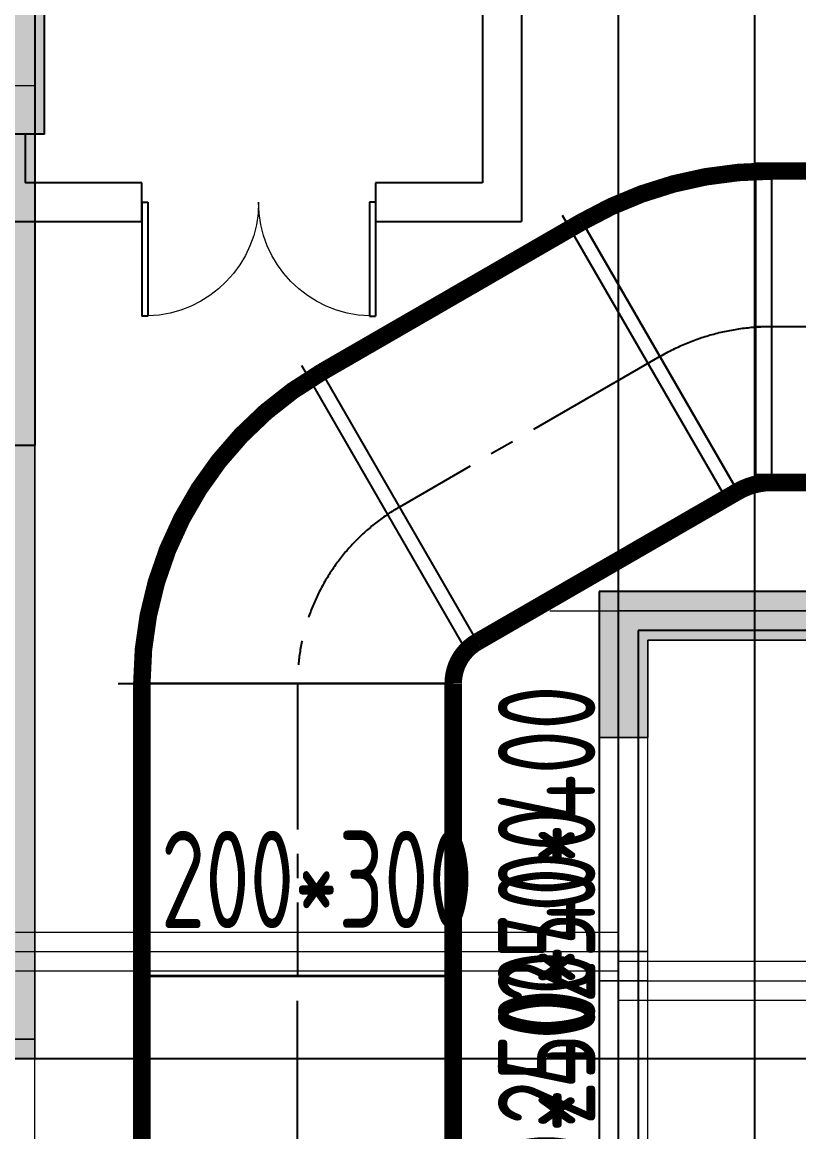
# Model space of a CAD drawing. Extents: x 369444 to 684549, y -549309 to 575337.
# Drawn here: x 439310 to 443300, y 454880 to 460582 of the extents above; entities that cross this region are included whole.
import ezdxf

# ---------------------------------------------------------------- set-up
doc = ezdxf.new("R2010")
doc.units = 0
doc.header["$LTSCALE"] = 1000
doc.header["$MEASUREMENT"] = 0
doc.linetypes.add('CENTER2', pattern=[1.125, 0.75, -0.125, 0.125, -0.125])
doc.linetypes.add('DOTE', pattern=[2.42, 2, -0.2, 0.02, -0.2])
for name, color, linetype, lineweight, true_color in [('-1-0-1', 7, 'Continuous', 0, 0xc0c0c0), ('-1-1-2', 7, 'Continuous', 0, 0xc0c0c0), ('-2-0-1', 1, 'Continuous', 0, 0xff0000), ('-2-1-2', 9, 'Continuous', 0, 0x808080), ('1-6-1', 7, 'Continuous', 0, 0x55ff55), ('1-6-2', 7, 'Continuous', 0, 0x55ff55), ('12-6-1', 4, 'Continuous', 0, 0x00ffff), ('12-6-2', 4, 'Continuous', 0, 0x00ffff), ('12-6-5', 4, 'Continuous', 0, 0x00ffff)]:
    doc.layers.add(name, color=color, linetype=linetype, lineweight=lineweight, true_color=true_color)
for name, color, linetype in [('DOTE', 1, 'Continuous'), ('DUCT-排烟中心线', 5, 'CENTER2'), ('DUCT-排烟法兰', 4, 'Continuous'), ('DUCT-排烟管', 2, 'Continuous'), ('DUCT-排烟管端线', 4, 'Continuous'), ('PUB_HATCH', 8, 'Continuous'), ('WALL', 9, 'Continuous'), ('WINDOW', 4, 'Continuous'), ('风管标注', 3, 'Continuous')]:
    doc.layers.add(name, color=color, linetype=linetype)
doc.layers.add('DOTE2', color=122, linetype='DOTE', lineweight=9)
doc.styles.add('yjkcad', font='yjkeng.shx', dxfattribs={"width": 0.7, "height": 250, "bigfont": 'yjkchn.shx'})

# ---------------------------------------------------------------- blocks, each defined once
blk = doc.blocks.new('$DorLib2D$00000002')
for p, q in [((-0.5, 0), (-0.5, 0.4875)), ((-0.475, 0.4875), (-0.5, 0.4875)), ((-0.475, 0), (-0.475, 0.4875)), ((0.475, 0), (0.475, 0.4875)), ((0.475, 0.4875), (0.5, 0.4875)), ((0.5, 0), (0.5, 0.4875)), ((-0.5, 0), (-0.475, 0)), ((0.5, 0), (0.475, 0))]:
    blk.add_line(p, q)
at = {"lineweight": 13}
for centre, start, end in [((-0.4875, 0), 0, 88.5307), ((0.4875, 0), 91.4693, 180)]:
    blk.add_arc(centre, 0.4875, start, end, dxfattribs=at)
blk = doc.blocks.new('N-风管')
at = {"layer": 'DUCT-排烟中心线', "color": 0}
for p, q in [((38489280718.52787, 3905553490.371887), (38489279034.691628, 3905553490.371887)), ((38489279115.954102, 3905553490.271887), (38489279115.854103, 3905553490.271887)), ((38489278542.47963, 3905553336.556275), (38489277204.14061, 3905552563.865882)), ((38489278542.739433, 3905553336.706275), (38489278542.652832, 3905553336.656275)), ((38489277203.967407, 3905552563.765882), (38489277203.880814, 3905552563.715882)), ((38489276680.666138, 3905551657.481494), (38489276680.666138, 3905551657.381495)), ((38489276680.666138, 3905551657.181495), (38489276680.666138, 3905550153.32561)), ((38489276680.666138, 3905536902.568455), (38489276680.666138, 3905550155))]:
    blk.add_line(p, q, dxfattribs=at)
for centre, radius, start, end in [((38489279115.854103, 3905552344.042557), 1146.229331, 90, 120.000000215), ((38489277727.095467, 3905551657.481498), 1046.429329, 119.999999754, 180.000000183)]:
    blk.add_arc(centre, radius, start, end, dxfattribs=at)
at = {"layer": 'DUCT-排烟法兰', "color": 0}
for p, q in [((38489279034.591629, 3905552650.371887), (38489279034.591629, 3905554330.371887)), ((38489278041.099403, 3905554064.165093), (38489278881.108124, 3905552609.247457)), ((38489277542.595901, 3905551836.457064), (38489276702.587173, 3905553291.3747)), ((38489275759.203667, 3905551657.381495), (38489277439.203667, 3905551657.381495)), ((38489275840.666138, 3905550155.1), (38489277520.666138, 3905550155.1))]:
    blk.add_line(p, q, dxfattribs=at)
at = {"layer": 'DUCT-排烟管', "color": 0, "const_width": 90}
for points in [[(38489279115.854103, 3905554290.271887, 0.1316524988), (38489278142.739433, 3905554029.526599)], [(38489276803.880814, 3905553256.536205, 0.267949191), (38489275880.666138, 3905551657.481494)], [(38489279115.854103, 3905552690.271887, 0.1316524977), (38489278942.739433, 3905552643.885952)], [(38489277603.880814, 3905551870.895559, 0.2679491724), (38489277480.666138, 3905551657.481494)]]:
    blk.add_lwpolyline(points, format="xyb", dxfattribs=at)
for points in [[(38489280718.52787, 3905554290.371887), (38489279034.691628, 3905554290.371887)], [(38489279115.954102, 3905554290.271887), (38489279115.854103, 3905554290.271887)], [(38489278142.47963, 3905554029.376598), (38489276804.14061, 3905553256.686205)], [(38489278142.739433, 3905554029.526598), (38489278142.652832, 3905554029.476598)], [(38489276803.967407, 3905553256.586205), (38489276803.880814, 3905553256.536205)], [(38489277604.14061, 3905551871.045559), (38489278942.47963, 3905552643.735952)], [(38489278942.652832, 3905552643.835952), (38489278942.739433, 3905552643.885952)], [(38489279034.691628, 3905552690.371887), (38489280718.52787, 3905552690.371887)], [(38489279115.854103, 3905552690.271887), (38489279115.954102, 3905552690.271887)], [(38489277603.880814, 3905551870.895559), (38489277603.967407, 3905551870.94556)], [(38489275880.666138, 3905551657.481494), (38489275880.666138, 3905551657.381495)], [(38489275880.666138, 3905551657.181495), (38489275880.666138, 3905550153.32561)], [(38489277480.666138, 3905551657.381495), (38489277480.666138, 3905551657.481494)], [(38489277480.666138, 3905550153.32561), (38489277480.666138, 3905551657.181495)], [(38489275880.666138, 3905550155), (38489275880.666138, 3905536902.568455)], [(38489277480.666138, 3905536902.568455), (38489277480.666138, 3905550155)]]:
    blk.add_lwpolyline(points, dxfattribs=at)
at = {"layer": 'DUCT-排烟管端线', "color": 0}
for p, q in [((38489279034.691628, 3905554290.371887), (38489279034.691628, 3905552690.371887)), ((38489279115.954102, 3905554290.271887), (38489279115.954102, 3905552690.271887)), ((38489278942.47963, 3905552643.735952), (38489278142.47963, 3905554029.376598)), ((38489278142.652832, 3905554029.476598), (38489278942.652832, 3905552643.835952)), ((38489276803.967407, 3905553256.586205), (38489277603.967407, 3905551870.94556)), ((38489276804.14061, 3905553256.686205), (38489277604.14061, 3905551871.045559)), ((38489275880.666138, 3905551657.381495), (38489277480.666138, 3905551657.381495)), ((38489277480.666138, 3905551657.181495), (38489275880.666138, 3905551657.181495)), ((38489277480.666138, 3905550155), (38489275880.666138, 3905550155)), ((38489275880.666138, 3905550153.32561), (38489277480.666138, 3905550153.32561))]:
    blk.add_line(p, q, dxfattribs=at)

msp = doc.modelspace()

# ---------------------------------------------------------------- hatches: boundary and pattern name
at = {"layer": 'PUB_HATCH'}
h = msp.add_hatch(color=256, dxfattribs=at)
h.dxf.hatch_style = 1
h.paths.add_polyline_path([(433674.5, 461707), (433674.5, 462107), (434074.5, 462107), (434074.5, 461707)], flags=17)
h.paths.add_polyline_path([(405174.5, 461707), (405174.5, 462107), (404774.5, 462107), (404774.5, 461707)], flags=17)
h.paths.add_polyline_path([(419974.5, 457857), (420074.5, 457857), (420074.5, 458357), (419574.5, 458357), (419574.5, 457857), (419724.5, 457857)], flags=17)
h.paths.add_polyline_path([(420174.5, 458357), (419574.5, 458357), (419574.5, 455257), (419974.5, 455257), (419974.5, 455457), (419824.5, 455457), (419824.5, 458107), (420174.5, 458107)])
h.paths.add_polyline_path([(399474.5, 455257), (399474.5, 460257), (400224.5, 460257), (400224.5, 460007), (399724.5, 460007), (399724.5, 455257)])
h.paths.add_polyline_path([(409249.5, 456957), (409249.5, 460257), (409499.5, 460257), (409499.5, 456957)])
h.paths.add_polyline_path([(393024.5, 457657), (393024.5, 452107), (393524.5, 452107), (393524.5, 451857), (392774.5, 451857), (392774.5, 457657)])
h.paths.add_polyline_path([(396324.5, 451857), (395424.5, 451857), (395424.5, 452107), (396324.5, 452107), (396324.5, 454357), (396574.5, 454357), (396574.5, 452107), (397124.5, 452107), (397124.5, 451857)])
h.paths.add_polyline_path([(402924.5, 453557), (402924.5, 451107), (403824.5, 451107), (403824.5, 450857), (402674.5, 450857), (402674.5, 453557)])
h.paths.add_polyline_path([(405624.5, 459557), (405624.5, 460257), (407674.5, 460257), (407674.5, 460007), (405874.5, 460007), (405874.5, 459557)])
h.paths.add_polyline_path([(416074.5, 453557), (416074.5, 450857), (414924.5, 450857), (414924.5, 451107), (415824.5, 451107), (415824.5, 453557)])
h.paths.add_polyline_path([(413574.5, 458107), (413074.5, 458107), (413074.5, 455457), (413274.5, 455457), (413274.5, 455257), (412824.5, 455257), (412824.5, 458357), (413574.5, 458357)])
h.paths.add_polyline_path([(419274.5, 453557), (419274.5, 450857), (418624.5, 450857), (418624.5, 451107), (419024.5, 451107), (419024.5, 453557)])
h.paths.add_polyline_path([(406974.5, 461656.8), (406974.5, 462557), (410374.5, 462557), (410374.5, 461656.8), (410174.5, 461656.8), (410174.5, 462357), (407174.5, 462357), (407174.5, 461656.7)], flags=17)
h.paths.add_polyline_path([(405274.5, 455457), (405674.5, 455457), (405674.5, 458107), (405174.5, 458107), (405174.5, 458357), (405874.5, 458357), (405874.5, 455257), (405274.5, 455257)])
h.paths.add_polyline_path([(399724.5, 451107), (400124.5, 451107), (400124.5, 450857), (399474.5, 450857), (399474.5, 451857), (398924.5, 451857), (398924.5, 452107), (399474.5, 452107), (399474.5, 453757), (399724.5, 453757), (399724.5, 452107)])
h.paths.add_polyline_path([(405924.5, 451107), (406124.5, 451107), (406124.5, 450857), (405924.5, 450857), (405524.5, 450857), (405524.5, 451107), (405674.5, 451107), (405674.5, 453557), (405924.5, 453557)])
h.paths.add_polyline_path([(418674.5, 458357), (419274.5, 458357), (419274.5, 455257), (418874.5, 455257), (418874.5, 455457), (419024.5, 455457), (419024.5, 458107), (418674.5, 458107)])
h.paths.add_polyline_path([(396324.5, 456907), (396324.5, 457407), (394524.5, 457407), (394524.5, 457657), (396574.5, 457657), (396574.5, 456907)])
h.paths.add_polyline_path([(401924.5, 458107), (401374.5, 458107), (401374.5, 456307), (401124.5, 456307), (401124.5, 458357), (401924.5, 458357)])
h.paths.add_polyline_path([(410174.5, 464207), (410174.5, 464757), (407974.5, 464757), (407974.5, 464207), (407774.5, 464207), (407774.5, 464957), (410374.5, 464957), (410374.5, 464207)], flags=17)
h.paths.add_polyline_path([(413074.5, 451107), (413224.5, 451107), (413224.5, 450857), (412824.5, 450857), (412624.5, 450857), (412624.5, 451107), (412824.5, 451107), (412824.5, 453557), (413074.5, 453557)])
h.paths.add_polyline_path([(439124.5, 455257), (439124.5, 460007), (438624.5, 460007), (438624.5, 460257), (439374.5, 460257), (439374.5, 455257)])
h.paths.add_polyline_path([(429349.5, 456957), (429349.5, 460257), (429599.5, 460257), (429599.5, 456957)])
h.paths.add_polyline_path([(446074.5, 457657), (446074.5, 451857), (445324.5, 451857), (445324.5, 452107), (445824.5, 452107), (445824.5, 457657)])
h.paths.add_polyline_path([(441724.5, 451857), (441724.5, 452107), (442274.5, 452107), (442274.5, 454357), (442524.5, 454357), (442524.5, 452107), (443424.5, 452107), (443424.5, 451857), (442524.5, 451857)])
h.paths.add_polyline_path([(432974.5, 459557), (432974.5, 460007), (431174.5, 460007), (431174.5, 460257), (433224.5, 460257), (433224.5, 459557)])
h.paths.add_polyline_path([(423024.5, 453557), (423024.5, 451107), (423924.5, 451107), (423924.5, 450857), (422774.5, 450857), (422774.5, 453557)])
h.paths.add_polyline_path([(425274.5, 458357), (426024.5, 458357), (426024.5, 455257), (425574.5, 455257), (425574.5, 455457), (425774.5, 455457), (425774.5, 458107), (425274.5, 458107)])
h.paths.add_polyline_path([(419824.5, 453557), (419824.5, 451107), (420224.5, 451107), (420224.5, 450857), (419574.5, 450857), (419574.5, 453557)])
h.paths.add_polyline_path([(431674.5, 461656.8), (431674.5, 462357), (428674.5, 462357), (428674.5, 461656.8), (428474.5, 461656.8), (428474.5, 462557), (431874.5, 462557), (431874.5, 461656.8)], flags=17)
h.paths.add_polyline_path([(433574.5, 455257), (432974.5, 455257), (432974.5, 458357), (433674.5, 458357), (433674.5, 458107), (433174.5, 458107), (433174.5, 455457), (433574.5, 455457)])
h.paths.add_polyline_path([(439124.5, 452107), (439124.5, 453757), (439374.5, 453757), (439374.5, 452107), (439924.5, 452107), (439924.5, 451857), (439374.5, 451857), (439374.5, 450857), (438724.5, 450857), (438724.5, 451107), (439124.5, 451107)])
h.paths.add_polyline_path([(444324.5, 457407), (442524.5, 457407), (442524.5, 456907), (442274.5, 456907), (442274.5, 457657), (444324.5, 457657)])
h.paths.add_polyline_path([(432924.5, 453557), (433174.5, 453557), (433174.5, 451107), (433324.5, 451107), (433324.5, 450857), (432924.5, 450857), (432724.5, 450857), (432724.5, 451107), (432924.5, 451107)])
h.paths.add_polyline_path([(436924.5, 458357), (437724.5, 458357), (437724.5, 456307), (437474.5, 456307), (437474.5, 458107), (436924.5, 458107)])
h.paths.add_polyline_path([(436174.5, 453557), (436174.5, 450857), (435024.5, 450857), (435024.5, 451107), (435924.5, 451107), (435924.5, 453557)])
h.paths.add_polyline_path([(428474.5, 464207), (428474.5, 464957), (431074.5, 464957), (431074.5, 464207), (430874.5, 464207), (430874.5, 464757), (428674.5, 464757), (428674.5, 464207)], flags=17)
h.paths.add_polyline_path([(429349.5, 451107), (429349.5, 454357), (429599.5, 454357), (429599.5, 451107), (430324.5, 451107), (430324.5, 450857), (429349.5, 450857), (428624.5, 450857), (428624.5, 451107)])
h.paths.add_polyline_path([(425774.5, 453557), (426024.5, 453557), (426024.5, 451107), (426224.5, 451107), (426224.5, 450857), (426024.5, 450857), (425624.5, 450857), (425624.5, 451107), (425774.5, 451107)])
h.paths.add_polyline_path([(413074.5, 461657.3), (413324.5, 461657.3), (413324.5, 462157.3), (412824.5, 462157.3), (412824.5, 461657.3)], flags=17)
h.paths.add_polyline_path([(425774.5, 461657), (426024.5, 461657), (426024.5, 462157), (425524.5, 462157), (425524.5, 461657)], flags=17)
edge = h.paths.add_edge_path()
edge.add_line((413074.5, 461657), (413074.5, 460057))
edge.add_line((413074.5, 460057), (411074.5, 460057))
edge.add_line((411074.5, 460057), (411074.5, 460257))
edge.add_line((411074.5, 460257), (412824.5, 460257))
edge.add_line((412824.5, 460257), (412824.5, 461657.3))
edge.add_line((404774.5, 461707), (401874.5, 461707))
edge.add_line((401874.5, 461707), (401874.5, 464457))
edge.add_line((401874.5, 464457), (399674.5, 464457))
edge.add_line((399674.5, 464457), (399674.5, 461657))
edge.add_line((399674.5, 461657), (399174.5, 461657))
edge.add_line((399174.5, 461657), (399174.5, 461857))
edge.add_line((399174.5, 461857), (399474.5, 461857))
edge.add_line((399474.5, 461857), (399474.5, 464457))
edge.add_line((399474.5, 464457), (397174.5, 464457))
edge.add_line((397174.5, 464457), (397174.5, 463507))
edge.add_line((397174.5, 463507), (396924.5, 463507))
edge.add_line((396924.5, 463507), (396924.5, 464457))
edge.add_line((396924.5, 464457), (396924.5, 464907))
edge.add_line((396924.5, 464907), (392224.5, 464907))
edge.add_line((392224.5, 464907), (392224.5, 461907))
edge.add_line((392224.5, 461907), (393024.5, 461907))
edge.add_line((393024.5, 461907), (393024.5, 461157))
edge.add_line((393024.5, 461157), (392774.5, 461157))
edge.add_line((392774.5, 461157), (392774.5, 461657))
edge.add_line((392774.5, 461657), (391974.5, 461657))
edge.add_line((391974.5, 461657), (391974.5, 465157))
edge.add_line((391974.5, 465157), (397174.5, 465157))
edge.add_line((397174.5, 465157), (397174.5, 464707))
edge.add_line((397174.5, 464707), (399674.5, 464707))
edge.add_line((399674.5, 464707), (402124.5, 464707))
edge.add_line((402124.5, 464707), (402124.5, 461957))
edge.add_line((402124.5, 461957), (404774.5, 461957))
edge.add_line((426024.5, 461657), (426024.5, 460257))
edge.add_line((426024.5, 460257), (427774.5, 460257))
edge.add_line((427774.5, 460257), (427774.5, 460057))
edge.add_line((427774.5, 460057), (425774.5, 460057))
edge.add_line((425774.5, 460057), (425774.5, 461657))
edge.add_line((434074.5, 461957), (436724.5, 461957))
edge.add_line((436724.5, 461957), (436724.5, 464707))
edge.add_line((436724.5, 464707), (439174.5, 464707))
edge.add_line((439174.5, 464707), (441674.5, 464707))
edge.add_line((441674.5, 464707), (441674.5, 465157))
edge.add_line((441674.5, 465157), (446874.5, 465157))
edge.add_line((446874.5, 465157), (446874.5, 461657))
edge.add_line((446874.5, 461657), (446074.5, 461657))
edge.add_line((446074.5, 461657), (446074.5, 461157))
edge.add_line((446074.5, 461157), (445824.5, 461157))
edge.add_line((445824.5, 461157), (445824.5, 461907))
edge.add_line((445824.5, 461907), (446624.5, 461907))
edge.add_line((446624.5, 461907), (446624.5, 464907))
edge.add_line((446624.5, 464907), (441924.5, 464907))
edge.add_line((441924.5, 464907), (441924.5, 464457))
edge.add_line((441924.5, 464457), (441924.5, 463507))
edge.add_line((441924.5, 463507), (441674.5, 463507))
edge.add_line((441674.5, 463507), (441674.5, 464457))
edge.add_line((441674.5, 464457), (439374.5, 464457))
edge.add_line((439374.5, 464457), (439374.5, 461857))
edge.add_line((439374.5, 461857), (439674.5, 461857))
edge.add_line((439674.5, 461857), (439674.5, 461657))
edge.add_line((439674.5, 461657), (439174.5, 461657))
edge.add_line((439174.5, 461657), (439174.5, 464457))
edge.add_line((439174.5, 464457), (436974.5, 464457))
edge.add_line((436974.5, 464457), (436974.5, 461707))
edge.add_line((436974.5, 461707), (434074.5, 461707))
edge.add_line((405174.5, 462107), (405174.5, 467557))
edge.add_line((405174.5, 467557), (412274.5, 467557))
edge.add_line((412274.5, 467557), (412274.5, 464707))
edge.add_line((412274.5, 464707), (412824.5, 464707))
edge.add_line((412824.5, 464707), (412824.5, 464307))
edge.add_line((412824.5, 464307), (413074.5, 464307))
edge.add_line((413074.5, 464307), (413074.5, 464957))
edge.add_line((413074.5, 464957), (412524.5, 464957))
edge.add_line((412524.5, 464957), (412524.5, 467557))
edge.add_line((412524.5, 467557), (413374.5, 467557))
edge.add_line((413374.5, 467557), (413374.5, 465557))
edge.add_line((413374.5, 465557), (419424.5, 465557))
edge.add_line((404924.5, 462107), (404924.5, 467807))
edge.add_line((404924.5, 467807), (412274.5, 467807))
edge.add_line((412274.5, 467807), (413624.5, 467807))
edge.add_line((413624.5, 467807), (413624.5, 465807))
edge.add_line((413624.5, 465807), (419424.5, 465807))
edge.add_line((419924.5, 465557), (425474.5, 465557))
edge.add_line((425474.5, 465557), (425474.5, 467557))
edge.add_line((425474.5, 467557), (426324.5, 467557))
edge.add_line((426324.5, 467557), (426324.5, 464957))
edge.add_line((426324.5, 464957), (425774.5, 464957))
edge.add_line((425774.5, 464957), (425774.5, 464307))
edge.add_line((425774.5, 464307), (426024.5, 464307))
edge.add_line((426024.5, 464307), (426024.5, 464707))
edge.add_line((426024.5, 464707), (426574.5, 464707))
edge.add_line((426574.5, 464707), (426574.5, 467557))
edge.add_line((426574.5, 467557), (433674.5, 467557))
edge.add_line((433674.5, 467557), (433674.5, 462107))
edge.add_line((419924.5, 465807), (425224.5, 465807))
edge.add_line((425224.5, 465807), (425224.5, 467807))
edge.add_line((425224.5, 467807), (426574.5, 467807))
edge.add_line((426574.5, 467807), (433924.5, 467807))
edge.add_line((433924.5, 467807), (433924.5, 462107))
h.paths.add_polyline_path([(410224.5, 451107), (410224.5, 450857), (408524.5, 450857), (408524.5, 451107), (409249.5, 451107), (409249.5, 454357), (409499.5, 454357), (409499.5, 451107)])
for points in [[(439174.6, 460257), (439424.6, 460007), (439424.6, 464457), (439294.6, 464517), (439174.6, 464457)], [(439424.6, 460007), (439174.6, 460257), (439224.6, 460257), (439224.6, 460007)]]:
    msp.add_hatch(color=256, dxfattribs=at).paths.add_polyline_path(points)

# ---------------------------------------------------------------- linework, layer by layer
at = {"layer": '-1-0-1', "color": 0}
for p in [(442374.4, 457556.9, -3600), (442374.4, 456906.9, -3600), (442374.4, 455806.9, -3600), (442374.4, 455656.9, -3600)]:
    msp.add_point(p, dxfattribs=at)
at = {"layer": '-1-1-2', "color": 0}
for p, q in [((442374.4, 457556.9, -3600), (442374.4, 457556.9)), ((442374.4, 456906.9, -3600), (442374.4, 456906.9)), ((442374.4, 455806.9, -3600), (442374.4, 455806.9)), ((442374.4, 455656.9, -3600), (442374.4, 455656.9))]:
    msp.add_line(p, q, dxfattribs=at)
at = {"layer": '-2-0-1', "color": 0}
for p, q in [((442374.4, 456906.9, -3600), (442374.4, 457556.9, -3600)), ((442374.4, 457556.9, -3600), (443649.4, 457556.9, -3600)), ((442374.4, 455806.9, -3600), (442374.4, 456906.9, -3600)), ((439274.4, 455806.9, -3600), (442374.4, 455806.9, -3600)), ((442374.4, 455656.9, -3600), (442374.4, 455806.9, -3600)), ((442374.4, 454331.9, -3600), (442374.4, 455656.9, -3600)), ((442374.4, 455656.9, -3600), (445974.4, 455656.9, -3600))]:
    msp.add_line(p, q, dxfattribs=at)
at = {"layer": '-2-1-2', "color": 0}
for p, q in [((442374.4, 456906.9), (442374.4, 457556.9)), ((442374.4, 457556.9), (443649.4, 457556.9)), ((442374.4, 455806.9), (442374.4, 456906.9)), ((439274.4, 455806.9), (442374.4, 455806.9)), ((442374.4, 455656.9), (442374.4, 455806.9)), ((442374.4, 454331.9), (442374.4, 455656.9)), ((442374.4, 455656.9), (445974.4, 455656.9))]:
    msp.add_line(p, q, dxfattribs=at)
at = {"layer": '1-6-1', "color": 0}
for p, q in [((439424.4, 461656.9), (439424.4, 460156.9)), ((439424.4, 460156.9, -3600), (439424.4, 461656.9, -3600)), ((439374.4, 460156.9), (439374.4, 458256.9)), ((439374.4, 460156.9, -3600), (439374.4, 460156.9)), ((439374.4, 458256.9, -3600), (439374.4, 460156.9, -3600)), ((439424.4, 460156.9), (439424.4, 460156.9, -3600)), ((439374.4, 458256.9), (439374.4, 458256.9, -3600)), ((439374.4, 458256.9), (439374.4, 455806.9)), ((439374.4, 458256.9, -3600), (439374.4, 458256.9)), ((439374.4, 455806.9, -3600), (439374.4, 458256.9, -3600)), ((442274.4, 457656.9, -3600), (442274.4, 456906.9, -3600)), ((442274.4, 457656.9), (442274.4, 457656.9, -3600)), ((442274.4, 456906.9), (442274.4, 457656.9)), ((442274.4, 457656.9, -3600), (442274.4, 457656.9)), ((443649.4, 457656.9, -3600), (442274.4, 457656.9, -3600)), ((442274.4, 457656.9), (443649.4, 457656.9)), ((442524.4, 457406.9), (442524.4, 456906.9)), ((442524.4, 457406.9, -3600), (442524.4, 457406.9)), ((442524.4, 456906.9, -3600), (442524.4, 457406.9, -3600)), ((442524.4, 457406.9), (442524.4, 457406.9, -3600)), ((443649.4, 457406.9), (442524.4, 457406.9)), ((442524.4, 457406.9, -3600), (443649.4, 457406.9, -3600)), ((442274.4, 456906.9, -3600), (442274.4, 456906.9)), ((442274.4, 456906.9, -3600), (442524.4, 456906.9, -3600)), ((442274.4, 456906.9), (442274.4, 456906.9, -3600)), ((442524.4, 456906.9), (442274.4, 456906.9)), ((442524.4, 456906.9), (442524.4, 456906.9, -3600)), ((442524.4, 456906.9, -3600), (442524.4, 456906.9)), ((439374.4, 455806.9), (439374.4, 455356.9)), ((439374.4, 455806.9, -3600), (439374.4, 455806.9)), ((439374.4, 455356.9, -3600), (439374.4, 455806.9, -3600)), ((439374.4, 455806.9), (439374.4, 455806.9, -3600)), ((439124.4, 455356.9, -3600), (439374.4, 455356.9, -3600)), ((439374.4, 455356.9), (439124.4, 455356.9)), ((439374.4, 455356.9), (439374.4, 455356.9, -3600)), ((439374.4, 455356.9, -3600), (439374.4, 455356.9))]:
    msp.add_line(p, q, dxfattribs=at)
at = {"layer": '1-6-2', "color": 0}
for p, q in [((442374.4, 457556.9), (442374.4, 456906.9)), ((442374.4, 457556.9, -3600), (442374.4, 457556.9)), ((442374.4, 456906.9, -3600), (442374.4, 457556.9, -3600)), ((442374.4, 457556.9), (442374.4, 457556.9, -3600)), ((443649.4, 457556.9), (442374.4, 457556.9)), ((442374.4, 457556.9, -3600), (443649.4, 457556.9, -3600)), ((442374.4, 456906.9), (442374.4, 456906.9, -3600))]:
    msp.add_line(p, q, dxfattribs=at)
at = {"layer": '12-6-1', "color": 0}
for p, q in [((442274.4, 456906.9), (442524.4, 456906.9)), ((442274.4, 456906.9, -400), (442274.4, 456906.9)), ((442524.4, 456906.9, -400), (442274.4, 456906.9, -400)), ((442274.4, 455806.9), (442274.4, 456906.9)), ((442274.4, 455806.9, -400), (442274.4, 456906.9, -400)), ((442524.4, 456906.9), (442524.4, 456906.9, -400)), ((442524.4, 455806.9), (442524.4, 456906.9)), ((442524.4, 455806.9, -400), (442524.4, 456906.9, -400)), ((439274.4, 455906.9), (442374.4, 455906.9)), ((439274.4, 455906.9, -300), (442374.4, 455906.9, -300)), ((442374.4, 455906.9), (442374.4, 455706.9)), ((442374.4, 455906.9, -300), (442374.4, 455906.9)), ((442374.4, 455706.9, -300), (442374.4, 455906.9, -300)), ((442274.4, 455806.9), (442524.4, 455806.9)), ((442274.4, 455806.9, -400), (442274.4, 455806.9)), ((442524.4, 455806.9, -400), (442274.4, 455806.9, -400)), ((442274.4, 455656.9), (442274.4, 455806.9)), ((442274.4, 455656.9, -400), (442274.4, 455806.9, -400)), ((442274.4, 455806.9), (442524.4, 455806.9)), ((442274.4, 455806.9, -400), (442274.4, 455806.9)), ((442524.4, 455806.9, -400), (442274.4, 455806.9, -400)), ((442524.4, 455806.9), (442524.4, 455806.9, -400)), ((442524.4, 455656.9), (442524.4, 455806.9)), ((442524.4, 455656.9, -400), (442524.4, 455806.9, -400)), ((442524.4, 455806.9), (442524.4, 455806.9, -400)), ((439274.4, 455706.9), (442374.4, 455706.9)), ((439274.4, 455706.9, -300), (442374.4, 455706.9, -300)), ((442374.4, 455756.9), (442374.4, 455556.9)), ((442374.4, 455756.9, -300), (442374.4, 455756.9)), ((442374.4, 455556.9, -300), (442374.4, 455756.9, -300)), ((442374.4, 455756.9), (445974.4, 455756.9)), ((442374.4, 455756.9, -300), (445974.4, 455756.9, -300)), ((442374.4, 455706.9), (442374.4, 455706.9, -300)), ((442274.4, 455656.9), (442524.4, 455656.9)), ((442274.4, 455656.9, -400), (442274.4, 455656.9)), ((442524.4, 455656.9, -400), (442274.4, 455656.9, -400)), ((442274.4, 454331.9), (442274.4, 455656.9)), ((442274.4, 454331.9, -400), (442274.4, 455656.9, -400)), ((442274.4, 455656.9), (442524.4, 455656.9)), ((442274.4, 455656.9, -400), (442274.4, 455656.9)), ((442524.4, 455656.9, -400), (442274.4, 455656.9, -400)), ((442524.4, 455656.9), (442524.4, 455656.9, -400)), ((442524.4, 454331.9), (442524.4, 455656.9)), ((442524.4, 454331.9, -400), (442524.4, 455656.9, -400)), ((442524.4, 455656.9), (442524.4, 455656.9, -400)), ((442374.4, 455556.9), (442374.4, 455556.9, -300)), ((442374.4, 455556.9), (445974.4, 455556.9)), ((442374.4, 455556.9, -300), (445974.4, 455556.9, -300)), ((439124.4, 455356.9), (439374.4, 455356.9)), ((439374.4, 455356.9, -500), (439124.4, 455356.9, -500)), ((439374.4, 455356.9), (439374.4, 455356.9, -500)), ((439374.4, 453806.9), (439374.4, 455356.9)), ((439374.4, 453806.9, -500), (439374.4, 455356.9, -500))]:
    msp.add_line(p, q, dxfattribs=at)
at = {"layer": '12-6-2', "color": 0}
for p, q in [((442374.4, 455806.9), (442374.4, 456906.9)), ((439274.4, 455806.9), (442374.4, 455806.9)), ((442374.4, 455656.9), (442374.4, 455806.9)), ((442374.4, 454331.9), (442374.4, 455656.9)), ((442374.4, 455656.9), (445974.4, 455656.9))]:
    msp.add_line(p, q, dxfattribs=at)
at = {"layer": 'DOTE', "color": 8}
for p, q in [((442374.5, 261807), (442374.5, 476704.8)), ((443074.5, 59364.2), (443074.5, 476704.8))]:
    msp.add_line(p, q, dxfattribs=at)
at = {"layer": 'DOTE', "color": 8, "lineweight": -2}
msp.add_line((377844.4, 455257), (624570.9, 455257), dxfattribs=at)
at = {"layer": 'DOTE2', "linetype": 'DOTE', "ltscale": 0.5}
msp.add_lwpolyline([(442020.4, 457556.9), (449212.8, 457556.9)], dxfattribs=at)
at = {"layer": 'PUB_HATCH', "lineweight": 0, "ltscale": 1}
for points in [[(439124.5, 455257), (439124.5, 460007), (438624.5, 460007), (438624.5, 460257), (439374.5, 460257), (439374.5, 455257)], [(444324.5, 457407), (442524.5, 457407), (442524.5, 456907), (442274.5, 456907), (442274.5, 457657), (444324.5, 457657)]]:
    msp.add_lwpolyline(points, close=True, dxfattribs=at)
at = {"layer": 'WALL'}
for p, q in [((439424.6, 460007), (439424.6, 464457)), ((439374.5, 462157), (439374.5, 458407)), ((441674.6, 461057), (441674.6, 459757)), ((441874.6, 461057), (441874.6, 459557)), ((439424.6, 460007), (439224.6, 460007)), ((439324.6, 460007), (439324.6, 459757)), ((439924.6, 459757), (439324.6, 459757)), ((439924.6, 459557), (439924.6, 459757)), ((441674.6, 459757), (441124.6, 459757)), ((441124.6, 459757), (441124.6, 459557)), ((439124.6, 459557), (439924.6, 459557)), ((441124.6, 459557), (441874.6, 459557)), ((439374.5, 458407), (439174.5, 458407)), ((445974.5, 457657), (442274.5, 457657)), ((442274.5, 457657), (442274.5, 451857)), ((445974.5, 457457), (442474.5, 457457)), ((442474.5, 457457), (442474.5, 452057))]:
    msp.add_line(p, q, dxfattribs=at)

# ---------------------------------------------------------------- block references
at = {"layer": 'WINDOW', "xscale": -1200, "yscale": 1200, "zscale": 1200, "rotation": 180}
msp.add_blockref('$DorLib2D$00000002', (440524.6, 459657), dxfattribs=at)
at = {"layer": '风管标注', "color": 8}
msp.add_blockref('N-风管', (-38488835956.2, -3905094473.4), dxfattribs=at)

# ---------------------------------------------------------------- texts
at = {"layer": '12-6-5', "color": 0, "char_height": 500, "attachment_point": 8, "rotation": 90, "style": 'yjkcad'}
for insert in [(442254.4, 456356.9), (442254.4, 455731.9), (442254.4, 454994.4)]:
    msp.add_mtext('250*400', dxfattribs=dict(at, insert=insert))
at = {"layer": '12-6-5', "color": 0, "insert": (440824.4, 455926.9), "char_height": 500, "attachment_point": 8, "style": 'yjkcad'}
msp.add_mtext('200*300', dxfattribs=at)

doc.saveas('drawing.dxf')
